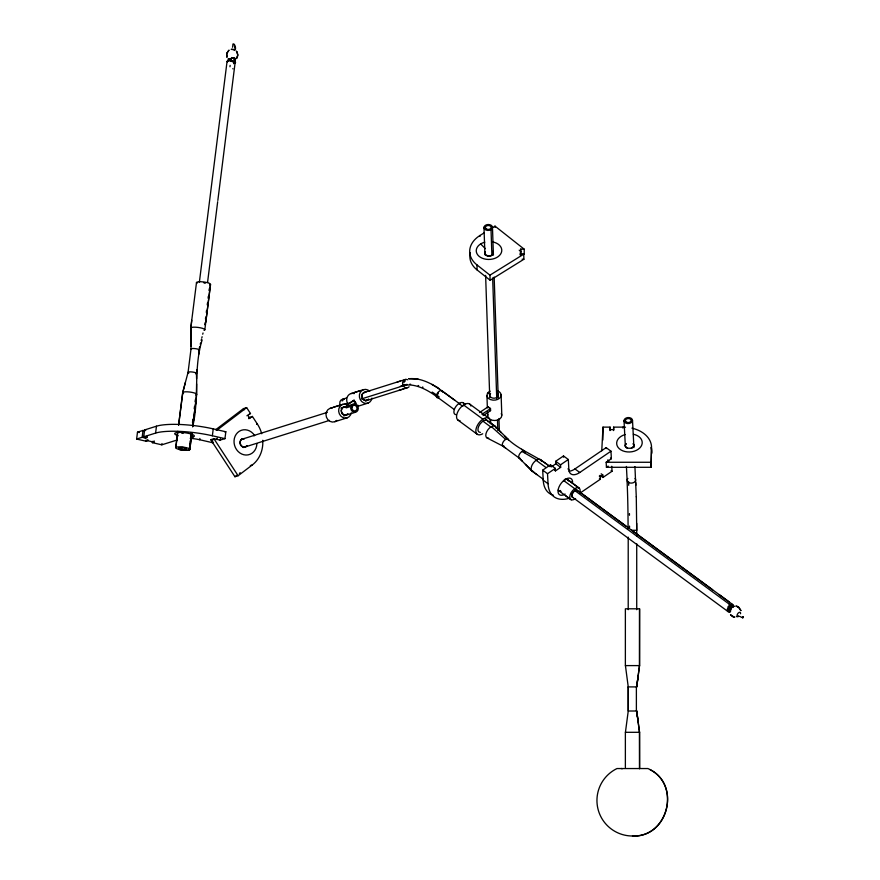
<?xml version="1.0" encoding="UTF-8"?>
<svg xmlns="http://www.w3.org/2000/svg" width="880" height="880" viewBox="0 0 880 880"><rect width="100%" height="100%" fill="white"/><g stroke="black" fill="none" stroke-linecap="round" stroke-linejoin="round"><path stroke-width="1.32" d="M636.383 686.906L636.383 711.007M625.427 665.599L628.243 686.906L636.691 686.906L639.507 665.599L639.562 608.806L625.372 608.806L625.372 665.599L639.562 665.599L639.562 608.806M729.982 612.403L729.091 611.754L729.102 606.078L731.698 604.439L733.843 606.287A5.39 2.684 55.7 0 0 733.623 606.419A5.368 2.684 57 0 0 733.48 606.551A5.368 2.684 57.1 0 0 733.359 606.694L733.777 606.254A5.39 2.695 59.1 0 1 734.063 606.166M731.698 605.649L731.698 604.439A4.257 2.277 -53.5 0 0 730.4 604.989L574.596 490.413M191.752 320.342L190.927 327.767L191.004 348.997L188.067 372.361L182.655 392.7L178.64 424.831M730.345 609.312A5.368 2.717 56.8 0 1 730.422 608.971A5.379 2.739 57.2 0 1 731.247 607.937A5.39 2.684 56.7 0 1 731.489 607.849C737.385 604.241 728.453 607.915 730.554 611.292M601.755 450.824L602.987 427.13L610.082 427.13L610.225 429.946M602.844 440.044L602.987 427.13M609.994 430.573L610.082 427.13M613.547 430.573L613.624 427.13L622.842 427.13A29.821 21.054 -3 0 1 625.515 427.207M569.052 471.196A14.201 7.612 -53.7 0 0 574.948 468.941L606.144 447.634L610.973 451.187L611.369 458.722L606.166 462.264L606.43 467.291L651.046 467.291L651.519 448.206A29.821 21.054 -3 0 0 631.917 428.142M651.046 467.291L651.519 448.206M520.223 255.013L520.707 249.106L524.249 249.216L524.194 254.298M520.817 254.804L520.707 249.106M198.957 354.013L199.353 350.251M143.792 436.381L146.894 437.536L147.048 436.238M144.793 430.837L143.022 430.43L137.489 432.168L136.62 439.054L146.069 441.21L147.653 440.715L147.807 439.428M177.232 439.967L161.81 444.818L152.361 442.662L152.526 441.364M156.464 426.195L155.606 433.081L143.737 436.81L144.606 429.935L156.464 426.195A42.603 9.152 7.1 0 1 213.235 428.879L225.83 431.772L224.961 438.647L220.022 440.099M175.791 447.601L177.804 431.53M228.316 59.873L228.184 61.006L228.459 58.751L229.108 58.96M228.437 58.96L228.822 59.433A5.423 2.134 -77 0 0 228.932 59.576L229.416 59.818A5.368 2.145 -78.5 0 0 229.625 59.851L230.725 59.235A5.357 2.145 -77.4 0 0 230.89 59.07M234.685 60.61L233.827 61.974A2.838 0.605 7.1 0 0 231.451 61.347M189.805 449.603A7.095 1.529 7.2 0 0 179.938 446.853A7.095 1.529 7.2 0 0 178.651 449.339A7.095 1.529 7.2 0 0 189.805 449.603L191.818 433.499M192.665 426.789C199.529 398.134 193.237 368.17 202.147 339.944M213.499 442.255L212.311 442.629L199.716 439.747L199.881 438.449M136.62 439.054L142.164 437.305L143.022 430.43M142.164 437.305L145.31 438.031L145.464 436.744M146.069 441.21L146.234 439.923M152.361 442.662L153.945 442.156L154.11 440.869M161.81 444.818L161.975 443.531M175.791 447.59L177.837 431.332M178.618 425.073L182.82 392.403L185.361 382.536M196.504 282.48L190.762 328.053L190.96 346.412M199.353 282.359L227.073 61.369M229.966 66.77L230.142 65.384M217.844 200.398L235.103 62.788A4.257 0.913 7.2 0 0 231.363 61.017L234.542 61.732C238.293 57.618 228.844 55.638 231.363 61.028L230.659 61.259M233.618 63.69L233.827 61.974M207.559 282.425L217.679 201.718M189.332 447.766L189.046 450.054A7.095 1.529 7.2 0 1 179.531 449.57M189.618 445.467L190.19 440.891M190.476 438.592L191.202 432.861M192.489 422.543L192.929 419.1M194.216 408.782L194.502 406.483M195.085 401.896L195.371 399.608M204.765 324.698L204.996 322.806M205.469 319.022L205.711 317.13M206.305 312.389L206.547 310.497M207.251 304.821L207.493 302.929M208.087 298.188L208.329 296.296M209.033 290.62L209.275 288.728M189.816 449.295L191.84 433.191M192.665 426.613L196.735 394.295L196.636 383.933M204.842 329.659L210.518 284.482L205.766 322.355M193.259 422.081L195.844 401.445M213.235 428.879L212.366 435.765L224.961 438.647M212.311 442.629L212.476 441.342M217.228 438.13L216.48 439.604M220.385 438.856L220.22 440.143L213.917 438.702L210.76 439.692L234.938 476.729L238.106 475.739L252.285 464.97A29.821 26.367 72.5 0 0 262.768 440.264M730.389 609.378L730.389 609.356A5.39 2.695 57.8 0 0 730.367 610.071L730.367 610.104A5.401 2.717 57.5 0 0 730.433 610.819A5.379 2.739 57.2 0 0 730.466 611.149A4.257 2.288 -53.7 0 1 727.276 609.873A4.257 2.288 -53.7 0 1 730.774 604.758A4.257 2.288 -53.7 0 1 733.469 606.727M625.427 732.303L628.243 711.007L628.243 686.906L628.243 711.007L636.691 711.007L637.428 716.331M637.076 684.244L636.691 686.906L639.551 665.599M636.691 686.906L638.143 676.247M196.427 373.604L196.999 369.589M226.952 57.134L226.644 53.592L228.723 50.391M232.507 47.256L232.771 46.134M232.947 45.397C234.498 40.667 237.6 52.492 233.497 49.5C227.546 49.324 234.85 48.95 234.641 50.424M198.726 350.493L199.034 349.239M199.342 347.996L199.65 346.742M200.266 344.234L200.574 342.991M201.19 340.483L201.498 339.24M201.806 337.986L202.114 336.732M202.73 334.235L203.038 332.981M234.069 59.763L234.234 59.565A5.39 2.189 -77.8 0 0 234.399 59.367A5.379 2.167 -77.7 0 0 234.564 59.136A5.368 2.145 -77.4 0 0 234.74 58.795L234.795 58.696A5.445 2.178 -77.4 0 0 234.971 58.366L231.792 57.64L230.725 59.235M234.971 58.344L234.234 59.565M236.632 58.421L237.842 54.703L236.335 51.04M234.157 44.319L232.837 44.055M236.489 58.597L237.798 55.715L237.226 52.338M347.743 414.216L345.18 415.283L342.342 413.875L341.297 411.774L341.44 409.299L342.826 407.44L345.598 406.956L342.54 407.66L341.198 410.542L342.342 413.875L345.18 415.283L347.996 413.919M742.907 617.749L743.369 616.847L742.764 617.826L739.849 616.462M215.6 429.792L243.485 408.617L246.642 407.627L250.492 413.512L246.906 415.767M216.777 430.309L246.642 407.627M248.611 417.923L252.406 416.449L257.4 424.105A29.821 26.367 72.5 0 1 261.701 433.741M248.82 418.704L252.406 416.449M234.938 476.729L236.709 475.387M239.371 473.363L240.251 472.692M229.042 50.171L226.71 53.35L226.93 57.09M346.379 405.108L354.068 400.213A7.106 6.281 72.5 0 0 355.894 403.216L353.76 404.712M346.577 405.46L354.068 400.213L355.894 403.216L354.629 403.612M553.476 495.253A42.603 22.847 -53.7 0 1 543.224 480.194L542.696 470.151L550.495 464.827L555.324 468.38L555.456 470.888L560.659 467.346L560.527 464.827L555.698 461.285L563.497 455.961L568.326 459.503L568.854 469.546A14.201 7.612 -53.7 0 0 579.777 472.483L610.973 451.187M551.276 466.895L555.83 463.793L555.698 461.285M569.382 498.256A42.603 22.847 -53.7 0 1 548.053 483.747L547.525 473.704L555.324 468.38M560.527 464.827L568.326 459.503M611.204 458.832L610.456 458.051M606.43 467.291L608.157 466.103M579.92 491.898L580.822 492.569L600.325 479.259L600.193 476.751L602.789 474.969L601.183 473.792M600.028 475.354L602.921 477.477L612.018 471.273L611.754 466.246M479.534 412.533L488.092 406.835A7.095 4.95 -1.9 0 0 490.512 408.595L490.578 410.641L483.076 415.624M481.943 414.304L490.512 408.606L488.092 406.835M490.127 280.247L489.951 275.165L523.732 254.177L523.908 259.259L490.127 280.247L477.125 269.973L476.949 264.891A29.821 20.812 -1.9 0 1 479.996 235.477L484.352 232.76M492.338 227.799L495.022 226.138L524.249 249.216M397.155 382.074L400.62 380.963M360.624 390.566L354.288 392.557M339.911 405.229L333.586 407.22M145.409 437.998L146.894 437.536M145.31 438.031L146.102 437.778M249.502 413.82L250.492 413.512M224.939 432.047L225.83 431.772M351.098 393.558L363.759 389.576M256.619 424.347L257.4 424.105M342.661 399.212L346.588 397.969M363.605 392.623L405.493 379.445M330.396 408.221L343.046 404.239M400.378 386.287L404.305 385.055A70.983 31.933 55 0 1 407.132 384.428M344.366 404.316L348.293 403.084M361.383 398.959L403.271 385.781A70.994 31.922 55 0 1 436.37 396.407L454.256 409.519M241.45 439.395L327.327 412.368M340.89 408.111L352.187 404.547M365.398 400.939L407.286 387.761M346.17 407.858L349.558 406.791M357.126 406.527L368.203 403.04M243.32 447.513L329.417 420.42M343.772 415.91L355.52 412.214A4.257 3.762 72.5 0 0 357.148 405.273A4.257 3.762 72.5 0 0 350.79 406.769A4.257 3.762 72.5 0 0 355.531 412.214M334.84 421.696L347.49 417.714M250.305 465.586L252.285 464.97M398.86 390.401L403.766 388.872M195.855 395.043L195.943 395.021A7.095 1.529 7.2 0 0 189.629 392.007A7.095 1.529 7.2 0 0 183.524 393.558M408.991 378.708C420.101 377.729 430.573 382.998 439.549 389.004M632.467 836C669.284 837.397 681.417 783.211 647.933 768.548L616.99 768.548A35.497 35.497 0 0 0 632.467 836C667.469 838.035 681.472 785.411 650.133 769.714M408.914 378.719L418.286 379.203M609.95 429.638L613.492 429.638M606.166 462.264L650.782 462.264M631.477 530.288L636.724 530.288L636.724 535.766M625.372 767.481L625.372 732.303L639.562 732.303L639.562 768.779M520.19 254.056L524.414 254.298M520.883 254.188L522.643 254.243M522.137 259.193L523.908 259.259M229.636 59.84L229.416 59.818A5.357 2.134 -75.8 0 1 229.196 59.763A5.357 2.145 -77.4 0 1 229.097 59.675A5.39 2.134 -78.2 0 1 228.954 59.521L228.822 59.433A5.401 2.156 -77.4 0 1 228.448 58.729A4.246 0.946 6.8 0 0 229.152 58.993A4.257 0.891 7.4 0 1 228.855 58.85M735.889 606.078L739.046 607.431L740.894 610.599M203.533 282.557L205.469 282.898L203.951 282.612M736.219 606.122L737.792 606.639M210.76 439.692L212.861 440.176M144.606 429.935L145.783 430.199M137.489 432.168L139.26 432.575M147.653 440.715L153.945 442.156M738.023 606.76L740.861 610.456M505.032 436.271C517.308 449.779 535.348 454.927 549.296 466.114M487.014 437.921L503.074 446.215L519.464 458.271L522.247 461.153M737.374 606.43L738.452 606.98M522.071 451.484L536.712 459.954L536.151 460.306L545.798 467.401M431.882 384.362L437.536 387.772M436.667 387.189L455.037 400.422M565.829 495.902L571.34 499.818M540.276 459.503L550 466.653M567.303 479.369L579.205 488.114M607.86 459.833L608.817 461.439M611.116 470.602L612.018 471.273M599.291 476.08L600.193 476.751M599.423 478.588L600.325 479.259M574.948 468.941L579.777 472.483M567.941 468.886L568.854 469.546M555.83 463.793L560.659 467.346M469.777 404.118L489.082 418.319M463.342 402.908L465.52 404.514M485.111 418.946L494.912 426.151L501.391 432.674L495.935 427.35M569.569 481.03L578.534 487.762M554.554 470.228L555.456 470.888M463.573 404.954L482.878 419.155M575.916 489.28L732.611 604.494M442.31 391.061L459.921 404.008M579.425 491.865L626.043 526.141M632.698 531.047L712.602 589.798M719.268 594.693L729.256 602.041M458.909 403.502L462.891 406.439M482.823 421.091L490.787 426.954L491.359 426.602L505.681 439.428M563.508 480.425L574.772 488.708M728.805 603.526L729.773 604.23M728.981 603.658L729.586 604.098M729.102 606.078L731.478 607.827M542.696 470.151L547.525 473.704M728.134 606.584L729.091 607.288M729.487 609.51L730.389 610.17A2.838 1.518 -53.5 0 1 729.091 610.533L728.189 609.873M439.197 396.957L437.404 395.637A70.983 31.933 55 0 0 432.157 392.073M571.483 496.474L728.2 611.699M525.415 464.354L532.367 471.273L543.312 479.325M558.635 490.6L570.68 499.466M543.224 480.194L548.053 483.747M457.842 420.013L477.158 434.214M489.929 422.466L494.912 426.151M521.609 449.284L524.205 451.209M503.074 446.215L505.681 448.14M532.367 471.273L536.866 474.595M519.2 250.184L521.29 251.823M476.949 264.891L489.951 275.165M480.656 243.936L485.364 248.677M501.853 433.048L508.189 439.45M519.101 457.974L531.762 470.778M730.51 614.691L732.38 616.572L734.701 617.364L730.62 614.889M243.485 408.617L244.2 409.728M247.962 415.437L249.865 418.407M213.917 438.702L238.106 475.739M236.83 51.656L237.303 52.481M578.039 491.447C576.213 487.784 571.483 493.13 571.824 495.869C573.254 498.322 572.495 497.64 571.857 495.275C571.802 492.657 576.818 487.685 578.061 491.711M234.52 46.222L234.828 48.224M637.076 713.669L636.691 711.007L639.507 732.303L639.562 768.482M638.143 721.655L636.691 711.007L639.551 732.303M632.522 420.563A4.257 3.014 -3 0 1 625.999 423.17A4.257 3.014 -3 0 1 626.274 417.945A4.257 3.014 -3 0 1 632.522 420.563L633.93 447.623M634.92 466.565L636.284 496.826M624.008 420.563L625.372 446.6M626.406 466.444L627.121 480.084M622.842 427.13L622.897 428.065M613.624 427.13L613.778 429.946M606.144 447.634L606.188 448.58M602.789 474.969L602.921 477.477M563.497 455.961L563.563 457.215M550.495 464.827L550.561 465.927M635.756 482.614L635.877 485.254M501.116 394.746L501.798 415.074M495.022 226.138L495.066 227.403M492.481 227.612A4.257 2.97 -1.9 0 1 485.848 229.977A4.257 2.97 -1.9 0 1 486.376 224.829A4.257 2.97 -1.9 0 1 492.481 227.612L493.416 255.079M494.164 277.057L498.245 397.914M498.949 418.517L499.367 430.881A4.257 2.97 -1.9 0 0 498.333 428.736M491.029 229.669L491.887 255.079M492.657 277.948L496.738 398.64M497.475 420.233L497.816 430.397M483.989 227.326L484.924 254.793M485.617 275.396L489.753 397.628M490.501 419.606L490.633 423.731M488.213 392.48L488.257 393.756M486.948 395.703L487.366 407.902M487.498 411.961L487.641 416.031M479.996 235.477L480.029 236.423M636.284 496.76L636.724 530.288L636.702 523.336M196.438 373.241L196.581 378.686M190.894 328.383L190.971 338.8L190.927 327.767M636.724 543.719L636.724 609.686M628.21 537.141L628.21 609.686M621.104 768.548A4.257 4.257 0 0 1 622.281 768.713M627.066 481.195A70.983 3.586 90 0 1 628.078 528.627M635.03 478.445A4.257 3.003 -3 0 1 634.051 482.361A4.257 3.003 -3 0 1 628.463 482.361A4.257 3.003 -3 0 1 627.902 478.445M650.936 447.425A29.821 21.054 -3 0 1 651.783 453.233M633.402 434.269A12.782 9.02 -3 0 1 639.826 447.942A12.782 9.02 -3 0 1 619.234 448.657A12.782 9.02 -3 0 1 625.174 434.555M633.204 443.63A4.257 3.003 -3 0 1 632.236 447.546A4.257 3.003 -3 0 1 626.648 447.546A4.257 3.003 -3 0 1 626.087 443.63M633.226 444.015A4.257 3.003 -3 0 1 631.389 448.338M627.484 448.338A4.257 3.003 -3 0 1 626.098 444.015M565.136 494.054A9.944 5.335 -53.7 0 1 558.019 490.787A9.944 5.335 -53.7 0 1 566.126 478.929A9.944 5.335 -53.7 0 1 572.473 483.329M564.916 479.655A2.838 1.309 55.7 0 1 563.618 480.557M488.686 438.152A7.095 3.806 -53.7 0 1 487.971 429.682A7.095 3.806 -53.7 0 1 496.144 428.208M504.361 446.292A4.257 2.288 -53.7 0 1 502.381 444.004A4.257 2.288 -53.7 0 1 505.593 439.483A4.257 2.288 -53.7 0 1 508.552 440.385M456.379 414.733A7.095 3.806 -53.7 0 1 456.049 406.274A7.095 3.806 -53.7 0 1 464.156 404.261M533.588 471.537A7.095 3.806 -53.7 0 1 533.335 463.012A7.095 3.806 -53.7 0 1 541.42 461.12M520.465 458.403A4.257 2.288 -53.6 0 1 518.848 455.719A4.257 2.288 -53.6 0 1 522.28 451.374A4.257 2.288 -53.6 0 1 524.964 452.716M575.586 498.542A7.095 3.806 -53.7 0 1 569.745 496.727A7.095 3.806 -53.7 0 1 576.257 487.927A7.095 3.806 -53.7 0 1 579.645 493.042M729.993 611.435A4.257 2.277 -53.5 0 1 729.091 611.743M731.181 609.521A2.838 1.518 -53.7 0 1 728.519 610.181A2.838 1.518 -53.7 0 1 729.366 606.936A2.838 1.518 -53.7 0 1 732.138 605.858M730.642 605.88A2.838 1.518 -53.5 0 1 731.544 605.638M490.567 410.641A7.095 4.961 -2 0 1 489.522 410.08M497.563 390.863A7.095 4.95 -1.9 0 1 499.565 398.233A7.095 4.95 -1.9 0 1 488.785 398.651A7.095 4.95 -1.9 0 1 490.127 391.16M501.292 413.556A7.095 4.961 -1.9 0 1 494.923 420.508A7.095 4.961 -1.9 0 1 488.004 414.051M497.233 393.206A4.257 2.97 -2 0 1 497.079 397.254A4.257 2.97 -2 0 1 491.293 397.551A4.257 2.97 -2 0 1 490.578 393.547M482.702 433.785A9.944 5.335 -53.7 0 1 475.882 429.979A9.944 5.335 -53.7 0 1 484.44 418.286A9.944 5.335 -53.7 0 1 490.193 423.566M460.031 420.673A9.944 5.335 -53.7 0 1 459.58 408.826A9.944 5.335 -53.7 0 1 470.932 406.021M480.359 432.421A7.095 3.806 -53.7 0 1 480.128 423.918A7.095 3.806 -53.7 0 1 488.202 421.949M477.125 269.973A29.821 20.812 -1.9 0 1 470.316 252.835M492.536 241.901A12.782 8.921 -1.9 0 1 499.587 255.365A12.782 8.921 -1.9 0 1 478.885 256.146A12.782 8.921 -1.9 0 1 484.803 242.187M492.789 251.702A4.257 2.97 -1.9 0 1 489.214 256.245A4.257 2.97 -1.9 0 1 485.331 251.955M492.778 251.317A4.257 2.97 -1.9 0 1 489.203 255.849A4.257 2.97 -1.9 0 1 485.32 251.57M340.439 405.548A4.257 3.762 72.5 0 1 344.245 399.289M409.112 386.749A4.257 3.762 72.5 0 1 404.107 386.793A4.257 3.762 72.5 0 1 403.051 381.293A4.257 3.762 72.5 0 1 407.792 379.797M438.537 397.749A4.257 2.288 -53.7 0 1 436.414 395.56A4.257 2.288 -53.7 0 1 439.67 390.962A4.257 2.288 -53.7 0 1 442.607 391.996M342.089 400.961A2.838 2.508 72.5 0 1 342.991 400.587M404.448 385.264A2.838 2.508 72.6 0 1 403.986 384.34M404.019 382.382A2.838 2.508 72.6 0 1 405.317 380.974M409.739 384.241A70.983 31.933 55 0 1 410.652 384.252M418.143 385.506A70.983 31.933 55 0 1 418.671 385.671M422.477 387.024A70.983 31.933 55 0 1 423.038 387.255M437.426 395.813A2.838 1.518 -53.6 0 1 438.405 393.096M353.232 401.643A7.106 6.281 72.5 0 1 352.803 400.609M371.965 398.123A7.095 6.281 72.5 0 1 363.539 402.82A7.095 6.281 72.5 0 1 360.195 392.491A7.095 6.281 72.5 0 1 369.765 391.314M348.117 404.415A7.095 6.281 72.5 0 1 347.6 396.352A7.095 6.281 72.5 0 1 354.255 393.591M357.951 405.229A7.095 6.281 72.5 0 1 356.554 406.505M351.241 412.874A7.095 6.281 72.5 0 1 342.573 417.362A7.095 6.281 72.5 0 1 339.735 406.736A7.095 6.281 72.5 0 1 349.547 406.516M336.809 420.387A7.095 6.281 72.5 0 1 326.48 417.296A7.095 6.281 72.5 0 1 332.266 408.034M256.894 443.685A12.782 11.297 72.5 0 1 241.769 454.047A12.782 11.297 72.5 0 1 236.181 434.28A12.782 11.297 72.5 0 1 254.573 435.468M254.584 435.457A21.516 3.047 -33.1 0 1 254.034 435.875M247.049 445.61A4.257 3.762 72.6 0 1 240.559 444.4A4.257 3.762 72.6 0 1 244.123 438.647M246.807 445.687A4.257 3.762 72.5 0 1 242.022 446.534A4.257 3.762 72.5 0 1 240.119 441.375A4.257 3.762 72.5 0 1 244.277 438.79M155.606 433.081A42.603 9.152 7.1 0 1 212.366 435.765M181.654 431.97A14.201 3.047 7.2 0 1 183.095 431.64M190.366 438.372A14.201 3.047 7.1 0 1 199.716 439.747M178.332 435.765A9.944 2.134 7.2 0 1 177.309 432.509A9.944 2.134 7.2 0 1 191.752 434.247A9.944 2.134 7.2 0 1 190.707 437.25M193.336 436.854A2.838 2.508 72.5 0 1 191.169 433.532M191.543 433.367A7.095 1.529 7.1 0 1 190.916 433.598M183.117 433.367A7.095 1.529 7.1 0 1 181.709 433.081M179.069 432.267A7.095 1.529 7.1 0 1 178.035 431.651M191.323 328.746A7.095 1.518 7.2 0 1 198.099 327.426A7.095 1.518 7.2 0 1 204.05 330.385M198.495 350.537A4.257 0.913 7.1 0 0 197.736 349.118A4.257 0.913 7.1 0 0 191.719 348.623A4.257 0.913 7.2 0 0 191.004 348.997A4.257 0.913 7.1 0 0 191.345 349.47M197.032 283.316A7.095 1.529 7.1 0 1 203.775 281.974A7.095 1.529 7.1 0 1 209.748 284.933M195.8 373.857A4.257 0.913 7.1 0 0 194.656 372.438A4.257 0.913 7.1 0 0 188.782 371.987A4.257 0.913 7.2 0 0 188.067 372.361A4.257 0.913 7.1 0 0 188.804 373.021M227.469 61.875A4.257 0.913 7.2 0 1 229.108 60.885A4.257 0.913 7.2 0 1 234.663 61.787A4.257 0.913 7.2 0 1 234.179 62.953M231.869 61.413A2.838 0.605 7.2 0 1 234.025 62.117M730.543 608.674A5.39 2.706 57.1 0 1 731.005 608.08M730.664 608.52A5.401 2.684 57.9 0 1 730.763 608.344M738.837 616.033A2.354 1.265 -53.7 0 1 737.132 615.23A2.354 1.265 -53.7 0 1 739.167 612.414A2.354 1.265 -53.7 0 1 740.498 613.756M231.759 57.563A5.357 2.09 -77 0 1 231.572 57.948M230.703 59.18A5.357 2.09 -77 0 1 230.472 59.411A5.423 2.134 -77 0 1 230.23 59.609M231.627 58.146A5.346 2.2 -78 0 1 231.396 58.509M231.363 58.333A5.423 2.134 -77 0 1 231.209 58.575M231.22 58.663A5.445 2.2 -77.7 0 1 231.066 58.883A5.401 2.156 -77.4 0 1 230.89 59.048M228.756 59.191A5.401 2.112 -78.8 0 1 228.624 58.927M232.727 68.739A2.838 0.616 7.1 0 1 232.969 68.849M183.293 431.992A7.095 1.529 7.1 0 1 181.874 431.706M564.564 479.446A7.095 3.806 -53.7 0 1 568.469 481.041M561.099 491.37A7.095 3.806 -53.7 0 1 558.327 489.808M567.171 479.479A7.095 3.806 -53.7 0 1 567.303 479.732M560.472 490.6A7.095 3.806 -53.7 0 1 558.382 490.413M560.307 490.501A9.944 5.335 -53.7 0 1 559.273 491.062M628.529 481.459A70.983 3.619 90 0 1 628.705 485.32M629.431 513.579A70.983 3.619 90 0 1 629.453 515.251M629.53 526.097A70.983 3.619 90 0 1 629.53 527.769M738.705 616.209A5.676 2.838 57.8 0 1 736.263 616.451M178.596 447.997C190.377 453.431 187.605 444.961 178.761 448.393A4.257 0.913 7.2 0 0 179.597 448.822C191.411 451.66 185.746 445.907 178.662 447.92M742.335 617.54L743.325 616.726L742.346 617.485M361.933 395.516L362.395 398.211L364.078 400.081L366.575 400.565L368.753 399.179L365.541 400.587A4.257 3.762 72.6 0 1 364.078 400.081C361.295 398.541 361.075 393.723 364.166 392.436C369.512 391.875 361.339 391.886 361.933 395.516M626.758 422.301A2.838 2.002 -3 0 0 631.103 420.563A2.838 2.002 -3 0 0 626.934 418.814A2.838 2.002 -3 0 0 626.758 422.301M486.64 229.141A2.838 1.98 -2 0 0 491.073 227.568A2.838 1.98 -2 0 0 487.003 225.709A2.838 1.98 -2 0 0 486.64 229.141M352.022 407.209A2.838 2.508 72.5 0 0 355.19 410.839A2.838 2.508 72.5 0 0 356.257 406.208A2.838 2.508 72.5 0 0 352.022 407.209"/></g></svg>
